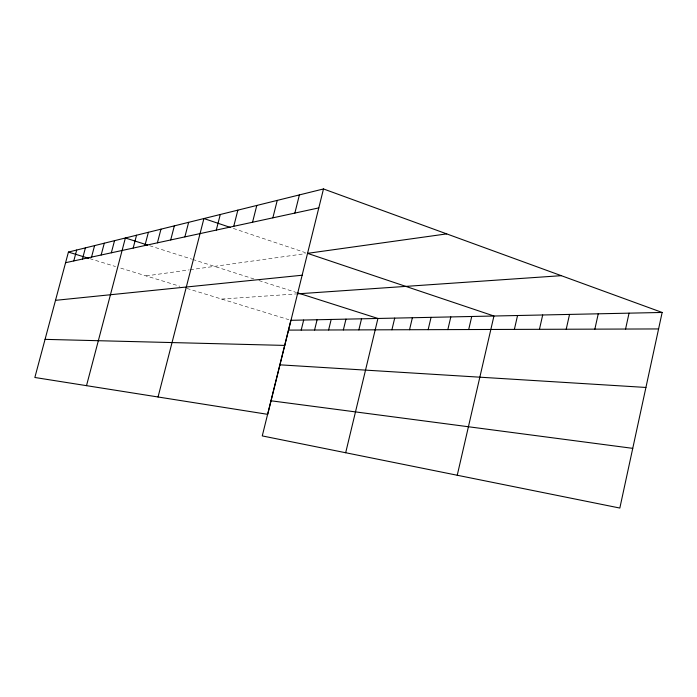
<?xml version="1.0" encoding="UTF-8"?>
<svg xmlns="http://www.w3.org/2000/svg" width="697" height="697" viewBox="0 0 697 697"><rect width="100%" height="100%" fill="white"/><g stroke="black" fill="none" stroke-linecap="round" stroke-linejoin="round"><path stroke-width="0.52" stroke-dasharray="3.48 2.61" d="M146.135 275.916L189.218 269.887M190.237 269.748L305.373 253.647M221.637 299.074L295.877 293.96M89.756 258.622L115.554 266.533M120.738 268.127L179.852 286.258M186.892 288.419L288.811 319.67M149.681 245.727L191.649 259.101M192.686 259.432L253.847 278.922M258.953 280.551L295.981 292.348M233.312 228.424L305.46 252.671"/><path stroke-width="1.05" d="M662.15 312.456L619.833 508.052L262.264 435.913L290.867 320.306L662.15 312.456L323.486 188.948L68.428 252.079L34.85 377.486L267.709 414.34L323.486 188.948M625.566 329.045L629.051 313.153M594.855 329.141L598.253 313.807M566.217 329.228L569.536 314.417M539.452 329.315L542.693 314.983M514.377 329.393L517.549 315.514M457.241 475.249L493.938 316.011L307.49 253.351L446.716 233.887M468.698 329.542L471.73 316.482M447.84 329.603L450.811 316.926M409.54 329.725L412.38 317.736M428.15 329.664L431.06 317.344M391.914 329.777L394.702 318.111M345.677 452.736L377.931 318.468L297.018 292.679M358.859 329.881L361.534 318.808M328.609 329.977L331.18 319.453M343.351 329.934L345.973 319.139M314.574 330.021L317.091 319.749M301.2 330.064L303.674 320.036M294.866 213.073L299.396 194.907M272.858 217.839L277.24 200.396M252.549 222.238L256.792 205.458M233.748 226.307L237.86 210.145M216.297 230.08L220.278 214.493M184.879 236.884L188.643 222.326M158.053 396.985L203.916 218.544L230.271 227.405M170.704 239.951L174.355 225.863M144.924 245.536L148.383 232.293M157.409 242.826L160.963 229.174M86.506 385.659L125.382 237.982L147.651 245.083M133.171 248.08L136.542 235.22M91.542 257.088L94.592 245.605M101.161 255.006L104.28 243.209M111.328 252.802L114.535 240.674M73.786 260.931L76.696 250.031M82.429 259.057L85.409 247.879M65.579 262.708L318.799 207.898M55.507 300.337L302.132 275.228M296.939 293.89L561.294 275.672M288.445 330.108L658.587 328.94M45.061 339.361L284.768 345.416M279.854 364.819L645.927 387.454M270.95 400.784L632.745 448.354M68.428 252.079L88.746 258.317"/></g></svg>
